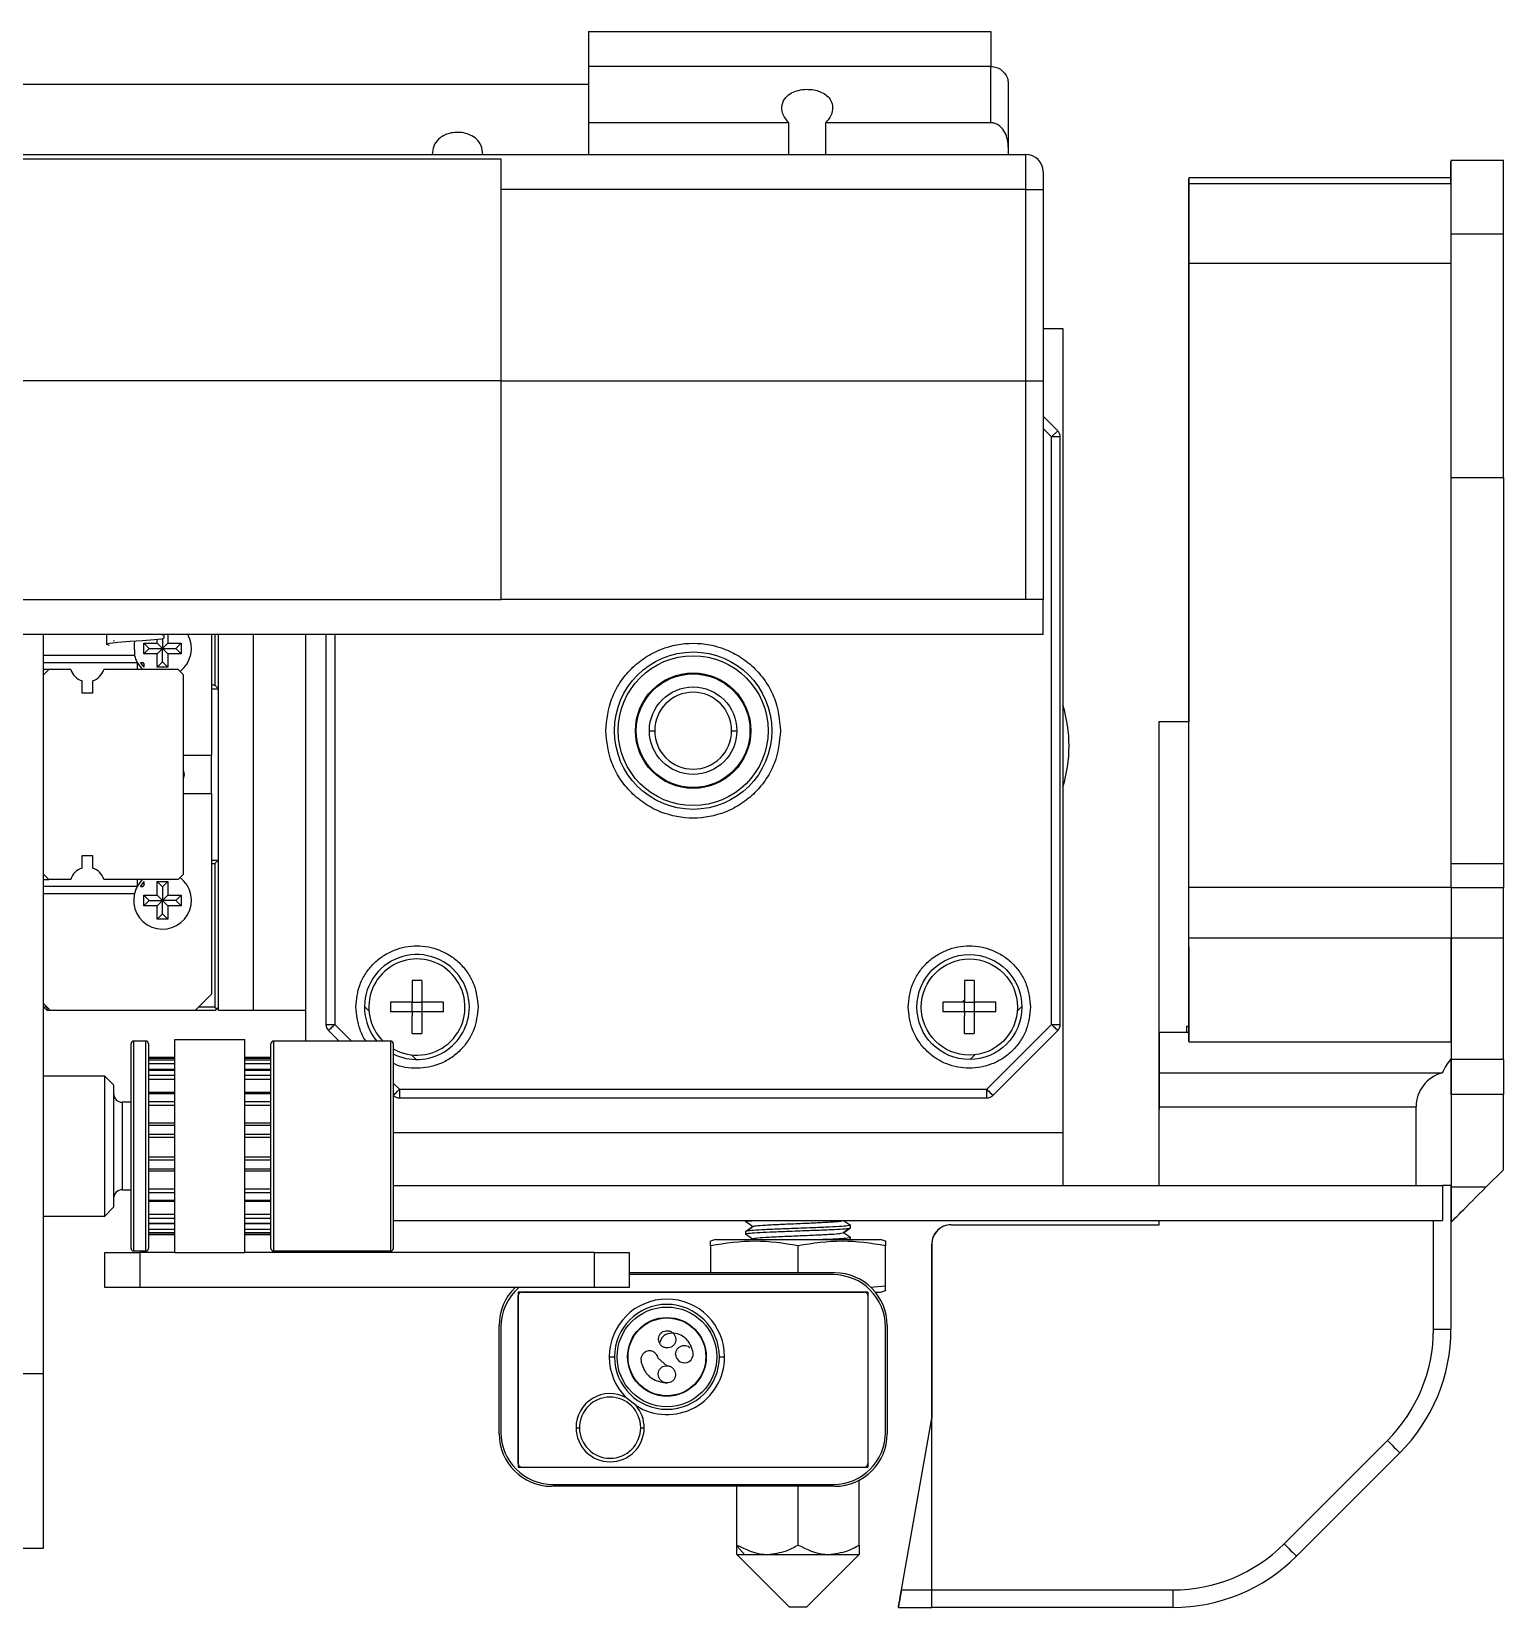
# Model space of a CAD drawing. Header units: millimetres. Extents: x -358 to 836, y 5 to 1249.
# Drawn here: x -187.4 to -103.2, y 410.9 to 501 of the extents above; entities that cross this region are included whole.
import ezdxf

# ---------------------------------------------------------------- set-up
doc = ezdxf.new("R2010")
doc.units = ezdxf.units.MM

msp = doc.modelspace()

# ---------------------------------------------------------------- linework, layer by layer
at = {"color": 7, "linetype": 'Continuous', "lineweight": 25}
for p, q in [((-155.507, 501.042), (-132.507, 501.042)), ((-155.507, 501.042), (-155.507, 499.042)), ((-132.507, 501.042), (-132.507, 499.042)), ((-155.507, 499.042), (-155.507, 495.824)), ((-132.507, 499.042), (-155.507, 499.042)), ((-132.507, 495.824), (-132.507, 499.042)), ((-204.507, 498.039), (-155.507, 498.039)), ((-131.507, 498.042), (-131.507, 494.437)), ((-144.057, 495.824), (-155.507, 495.824)), ((-155.507, 495.824), (-155.507, 494.019)), ((-144.057, 494.019), (-144.057, 495.824)), ((-141.957, 495.824), (-141.957, 494.019)), ((-132.507, 495.824), (-141.957, 495.824)), ((-229.507, 494.019), (-130.507, 494.019)), ((-131.507, 494.437), (-131.507, 494.019)), ((-130.507, 492.019), (-130.507, 494.019)), ((-160.507, 493.751), (-199.507, 493.751)), ((-160.507, 492.019), (-160.507, 493.751)), ((-129.507, 493.019), (-129.507, 492.019)), ((-103.186, 493.668), (-106.186, 493.668)), ((-130.507, 492.019), (-160.507, 492.019)), ((-160.507, 481.067), (-160.507, 492.019)), ((-130.507, 481.067), (-130.507, 492.019)), ((-130.507, 492.019), (-129.507, 492.019)), ((-129.507, 492.019), (-129.507, 481.067)), ((-106.186, 492.668), (-121.186, 492.668)), ((-106.185, 492.338), (-121.185, 492.338)), ((-103.186, 475.546), (-103.186, 489.468)), ((-106.184, 487.788), (-121.184, 487.788)), ((-129.507, 484.067), (-128.381, 484.067)), ((-128.381, 484.067), (-128.381, 438.067)), ((-160.507, 481.067), (-199.507, 481.067)), ((-160.507, 481.067), (-130.507, 481.067)), ((-160.507, 468.567), (-160.507, 481.067)), ((-130.507, 481.067), (-129.507, 481.067)), ((-130.507, 468.567), (-130.507, 481.067)), ((-129.507, 481.067), (-129.507, 468.567)), ((-128.677, 478.214), (-129.507, 479.043)), ((-129.031, 477.86), (-128.677, 478.214)), ((-128.531, 477.86), (-129.031, 477.86)), ((-129.031, 444.274), (-129.031, 477.86)), ((-128.531, 444.274), (-128.531, 477.86)), ((-106.183, 475.546), (-103.186, 475.546)), ((-199.507, 468.567), (-160.507, 468.567)), ((-130.507, 468.567), (-160.507, 468.567)), ((-129.507, 468.567), (-130.507, 468.567)), ((-129.507, 466.567), (-129.507, 468.567)), ((-121.186, 467.467), (-121.186, 462.467)), ((-129.507, 466.567), (-230.507, 466.567)), ((-186.681, 424.32), (-186.681, 466.567)), ((-183.086, 466.567), (-183.086, 466.006)), ((-183.086, 466.006), (-183.086, 466.003)), ((-182.679, 466.244), (-182.665, 466.194)), ((-180.956, 465.462), (-180.956, 466.072)), ((-180.956, 466.072), (-180.651, 465.767)), ((-180.186, 466.072), (-180.186, 466.29)), ((-180.186, 466.072), (-179.881, 465.767)), ((-179.91, 466.567), (-179.881, 466.538)), ((-179.851, 466.567), (-179.881, 466.538)), ((-179.881, 466.324), (-179.881, 465.767)), ((-179.576, 466.072), (-179.881, 465.767)), ((-179.786, 466.355), (-179.786, 466.567)), ((-179.576, 466.567), (-179.576, 466.072)), ((-178.805, 466.072), (-179.11, 465.767)), ((-178.805, 466.072), (-178.805, 465.462)), ((-177.081, 466.567), (-177.081, 459.661)), ((-176.881, 466.567), (-176.881, 463.667)), ((-176.681, 445.067), (-176.681, 466.567)), ((-174.681, 445.067), (-174.681, 466.567)), ((-170.531, 466.567), (-170.531, 444.274)), ((-181.481, 465.367), (-186.681, 465.367)), ((-186.681, 464.967), (-181.324, 464.967)), ((-181.324, 464.967), (-181.324, 464.567)), ((-181.143, 464.967), (-181.009, 464.967)), ((-180.924, 464.698), (-181.143, 464.967)), ((-181.009, 464.967), (-180.924, 464.859)), ((-180.956, 465.462), (-180.651, 465.767)), ((-180.651, 465.767), (-179.881, 465.767)), ((-180.186, 465.462), (-179.881, 465.767)), ((-180.186, 464.692), (-180.186, 465.462)), ((-180.186, 464.692), (-179.881, 464.997)), ((-179.576, 465.462), (-179.881, 465.767)), ((-179.881, 465.767), (-179.11, 465.767)), ((-179.881, 464.997), (-179.881, 465.767)), ((-179.576, 464.692), (-179.881, 464.997)), ((-179.576, 465.462), (-179.576, 464.692)), ((-179.11, 465.767), (-178.805, 465.462)), ((-186.381, 464.567), (-186.681, 464.567)), ((-186.381, 464.567), (-186.681, 464.267)), ((-185.132, 464.567), (-186.381, 464.567)), ((-178.981, 464.567), (-183.23, 464.567)), ((-180.924, 464.698), (-180.924, 464.859)), ((-178.681, 464.267), (-178.981, 464.567)), ((-178.681, 452.867), (-178.681, 464.267)), ((-184.479, 463.211), (-184.479, 463.922)), ((-183.883, 463.211), (-184.479, 463.211)), ((-183.883, 463.922), (-183.883, 463.211)), ((-176.881, 463.667), (-177.081, 463.667)), ((-177.081, 463.467), (-176.681, 463.467)), ((-176.681, 463.467), (-176.881, 463.667)), ((-121.187, 462.467), (-121.187, 461.567)), ((-121.186, 462.467), (-121.187, 462.467)), ((-122.886, 461.567), (-122.887, 461.567)), ((-122.886, 441.567), (-122.886, 461.567)), ((-121.187, 461.567), (-122.886, 461.567)), ((-152.031, 461.067), (-151.731, 461.067)), ((-147.331, 461.067), (-147.031, 461.067)), ((-178.681, 459.661), (-177.081, 459.661)), ((-177.081, 457.474), (-177.081, 459.661)), ((-178.681, 457.474), (-177.081, 457.474)), ((-177.081, 457.474), (-177.081, 445.998)), ((-184.479, 453.924), (-183.883, 453.924)), ((-184.479, 453.213), (-184.479, 453.924)), ((-183.883, 453.924), (-183.883, 453.213)), ((-177.081, 453.667), (-176.681, 453.667)), ((-177.081, 453.467), (-176.881, 453.467)), ((-176.681, 453.667), (-176.881, 453.467)), ((-176.881, 453.467), (-176.881, 445.267)), ((-106.184, 453.467), (-103.184, 453.467)), ((-186.681, 452.867), (-186.381, 452.567)), ((-186.681, 452.567), (-186.381, 452.567)), ((-185.132, 452.567), (-186.381, 452.567)), ((-178.981, 452.567), (-183.23, 452.567)), ((-181.324, 452.567), (-181.324, 452.167)), ((-181.143, 452.167), (-180.924, 452.437)), ((-180.924, 452.275), (-180.924, 452.437)), ((-180.186, 451.672), (-180.186, 452.442)), ((-180.186, 452.442), (-179.881, 452.138)), ((-179.576, 452.442), (-179.881, 452.138)), ((-179.576, 452.442), (-179.576, 451.672)), ((-178.981, 452.567), (-178.681, 452.867)), ((-181.324, 452.167), (-186.681, 452.167)), ((-186.681, 451.767), (-181.481, 451.767)), ((-181.143, 452.167), (-181.009, 452.167)), ((-180.924, 452.275), (-181.009, 452.167)), ((-180.956, 451.062), (-180.956, 451.672)), ((-180.956, 451.672), (-180.651, 451.367)), ((-179.881, 451.367), (-180.186, 451.672)), ((-179.881, 452.138), (-179.881, 451.367)), ((-179.576, 451.672), (-179.881, 451.367)), ((-178.805, 451.672), (-179.11, 451.367)), ((-178.805, 451.672), (-178.805, 451.062)), ((-122.888, 451.567), (-122.888, 435.067)), ((-121.184, 452.128), (-106.184, 452.128)), ((-106.184, 451.811), (-106.183, 449.213)), ((-103.183, 449.213), (-103.184, 452.079)), ((-180.956, 451.062), (-180.651, 451.367)), ((-180.651, 451.367), (-179.881, 451.367)), ((-180.186, 451.062), (-179.881, 451.367)), ((-180.186, 450.292), (-180.186, 451.062)), ((-180.186, 450.292), (-179.881, 450.597)), ((-179.11, 451.367), (-179.881, 451.367)), ((-179.881, 450.597), (-179.881, 451.367)), ((-179.576, 451.062), (-179.881, 451.367)), ((-179.576, 450.292), (-179.881, 450.597)), ((-179.576, 451.062), (-179.576, 450.292)), ((-178.805, 451.062), (-179.11, 451.367)), ((-106.184, 449.197), (-121.184, 449.197)), ((-103.183, 449.213), (-106.183, 449.213)), ((-165.606, 446.785), (-165.606, 445.542)), ((-165.056, 446.785), (-165.606, 446.785)), ((-165.056, 446.785), (-165.056, 445.771)), ((-134.006, 446.785), (-134.006, 445.542)), ((-133.456, 446.785), (-134.006, 446.785)), ((-133.456, 446.785), (-133.456, 445.771)), ((-186.681, 445.467), (-186.281, 445.067)), ((-186.481, 445.267), (-186.681, 445.267)), ((-186.681, 445.267), (-186.481, 445.067)), ((-186.481, 445.067), (-186.481, 445.267)), ((-177.081, 445.998), (-178.011, 445.067)), ((-176.881, 445.267), (-177.811, 445.267)), ((-176.881, 445.267), (-176.781, 445.167)), ((-176.881, 445.067), (-176.781, 445.167)), ((-176.781, 445.167), (-176.681, 445.267)), ((-168.331, 445.292), (-168.07, 445.025)), ((-165.606, 445.542), (-166.848, 445.542)), ((-166.848, 445.542), (-166.848, 444.992)), ((-165.606, 444.992), (-165.606, 445.542)), ((-165.606, 445.542), (-165.056, 445.542)), ((-165.056, 445.771), (-165.056, 445.542)), ((-163.813, 445.542), (-165.056, 445.542)), ((-165.056, 445.542), (-165.056, 444.992)), ((-163.813, 444.992), (-163.813, 445.542)), ((-134.006, 445.542), (-135.248, 445.542)), ((-135.248, 445.542), (-135.248, 444.992)), ((-134.141, 445.542), (-134.006, 445.678)), ((-134.006, 444.992), (-134.006, 445.542)), ((-134.006, 445.542), (-133.456, 445.542)), ((-133.456, 445.771), (-133.456, 445.542)), ((-132.213, 445.542), (-133.456, 445.542)), ((-133.456, 445.542), (-133.456, 444.992)), ((-132.213, 444.992), (-132.213, 445.542)), ((-130.991, 445.025), (-130.731, 445.292)), ((-186.281, 445.067), (-186.481, 445.067)), ((-178.011, 445.067), (-186.281, 445.067)), ((-176.881, 445.067), (-178.011, 445.067)), ((-174.681, 445.067), (-176.681, 445.067)), ((-171.681, 445.067), (-174.681, 445.067)), ((-171.681, 443.32), (-171.681, 445.067)), ((-170.531, 444.274), (-170.031, 444.274)), ((-165.606, 444.992), (-166.848, 444.992)), ((-165.606, 444.992), (-165.606, 444.764)), ((-165.056, 444.992), (-165.606, 444.992)), ((-165.606, 443.75), (-165.606, 444.764)), ((-165.056, 444.992), (-165.056, 443.75)), ((-163.813, 444.992), (-165.056, 444.992)), ((-134.006, 444.992), (-135.248, 444.992)), ((-134.006, 444.992), (-134.006, 444.764)), ((-133.456, 444.992), (-134.006, 444.992)), ((-134.006, 443.75), (-134.006, 444.764)), ((-133.456, 444.992), (-133.456, 443.75)), ((-132.213, 444.992), (-133.456, 444.992)), ((-132.738, 440.567), (-129.031, 444.274)), ((-129.031, 444.274), (-128.531, 444.274)), ((-180.831, 443.32), (-181.531, 443.32)), ((-179.181, 431.228), (-179.181, 443.412)), ((-179.181, 443.412), (-175.181, 443.412)), ((-175.181, 431.228), (-175.181, 443.412)), ((-166.831, 443.32), (-173.531, 443.32)), ((-170.384, 443.921), (-169.784, 443.32)), ((-165.606, 443.75), (-165.056, 443.75)), ((-134.006, 443.75), (-133.456, 443.75)), ((-132.384, 440.214), (-128.677, 443.921)), ((-121.184, 443.805), (-122.884, 443.805)), ((-121.286, 443.805), (-121.286, 444.167)), ((-121.286, 444.167), (-121.187, 444.167)), ((-121.187, 444.167), (-121.187, 443.805)), ((-181.681, 431.47), (-181.681, 443.17)), ((-180.681, 443.17), (-180.681, 431.47)), ((-173.681, 435.017), (-173.681, 443.17)), ((-166.681, 443.17), (-166.681, 435.017)), ((-165.641, 442.535), (-165.381, 442.268)), ((-133.68, 442.268), (-133.42, 442.535)), ((-121.184, 443.27), (-106.184, 443.27)), ((-179.181, 442.374), (-180.681, 442.374)), ((-179.181, 442.369), (-180.681, 442.369)), ((-179.181, 442.352), (-180.681, 442.352)), ((-179.181, 441.687), (-180.681, 441.687)), ((-173.681, 442.374), (-175.181, 442.374)), ((-173.681, 442.369), (-175.181, 442.369)), ((-173.681, 442.352), (-175.181, 442.352)), ((-173.681, 441.687), (-175.181, 441.687)), ((-122.884, 441.567), (-122.886, 441.567)), ((-106.184, 442.317), (-106.184, 435.067)), ((-106.184, 442.27), (-106.184, 442.27)), ((-103.184, 442.27), (-106.184, 442.27)), ((-183.181, 441.32), (-186.681, 441.32)), ((-182.681, 440.82), (-183.181, 441.32)), ((-183.181, 437.32), (-183.181, 441.32)), ((-182.681, 440.82), (-182.681, 437.32)), ((-122.884, 441.501), (-106.693, 441.501)), ((-181.681, 439.82), (-182.181, 439.82)), ((-179.181, 440.379), (-180.681, 440.379)), ((-173.681, 440.379), (-175.181, 440.379)), ((-166.681, 440.217), (-166.677, 440.214)), ((-166.324, 440.567), (-166.324, 440.067)), ((-166.324, 440.567), (-132.738, 440.567)), ((-166.324, 440.067), (-132.738, 440.067)), ((-132.738, 440.067), (-132.738, 440.567)), ((-106.184, 440.27), (-106.184, 434.967)), ((-103.184, 440.27), (-106.184, 440.27)), ((-103.184, 435.967), (-103.184, 440.27)), ((-122.884, 439.567), (-108.184, 439.567)), ((-122.884, 435.067), (-122.884, 439.567)), ((-108.184, 435.067), (-108.184, 439.567)), ((-179.181, 438.629), (-180.681, 438.629)), ((-173.681, 438.629), (-175.181, 438.629)), ((-128.381, 438.067), (-128.381, 435.067)), ((-183.181, 433.32), (-183.181, 437.32)), ((-182.681, 437.32), (-182.681, 433.82)), ((-180.681, 435.898), (-179.181, 435.898)), ((-175.181, 435.898), (-173.681, 435.898)), ((-103.184, 435.967), (-104.184, 434.967)), ((-182.181, 434.82), (-181.681, 434.82)), ((-173.681, 431.47), (-173.681, 435.017)), ((-166.681, 435.067), (-106.681, 435.067)), ((-166.681, 435.017), (-166.681, 431.47)), ((-106.681, 435.067), (-106.681, 433.067)), ((-106.184, 435.067), (-106.681, 435.067)), ((-106.186, 435.067), (-106.186, 426.849)), ((-104.184, 434.967), (-106.184, 434.967)), ((-183.181, 433.32), (-182.681, 433.82)), ((-180.681, 434.167), (-179.181, 434.167)), ((-175.181, 434.167), (-173.681, 434.167)), ((-186.681, 433.32), (-183.181, 433.32)), ((-180.681, 432.894), (-179.181, 432.894)), ((-175.181, 432.894), (-173.681, 432.894)), ((-166.681, 433.067), (-106.681, 433.067)), ((-146.531, 433.067), (-146.531, 432.997)), ((-146.459, 432.973), (-146.531, 432.997)), ((-146.131, 432.717), (-146.531, 432.997)), ((-146.531, 432.437), (-146.131, 432.717)), ((-146.067, 432.742), (-146.462, 432.46)), ((-140.994, 433.043), (-140.96, 433.067)), ((-140.994, 432.343), (-140.599, 432.625)), ((-140.931, 433.067), (-140.531, 432.787)), ((-140.931, 432.367), (-140.531, 432.647)), ((-140.531, 432.647), (-140.531, 432.787)), ((-134.778, 432.818), (-134.776, 432.818)), ((-134.776, 432.818), (-122.886, 432.818)), ((-122.888, 433.067), (-122.888, 432.818)), ((-122.886, 432.818), (-122.886, 433.067)), ((-106.184, 432.967), (-106.186, 432.967)), ((-180.681, 432.272), (-179.181, 432.272)), ((-180.681, 432.267), (-179.181, 432.267)), ((-175.181, 432.272), (-173.681, 432.272)), ((-175.181, 432.267), (-173.681, 432.267)), ((-148.253, 431.967), (-148.531, 431.876)), ((-148.531, 431.623), (-148.531, 430.067)), ((-148.253, 431.967), (-143.531, 431.967)), ((-146.531, 432.437), (-146.531, 432.297)), ((-146.459, 432.273), (-146.531, 432.297)), ((-146.531, 432.297), (-146.131, 432.017)), ((-146.131, 432.017), (-146.202, 431.967)), ((-146.067, 432.042), (-146.172, 431.967)), ((-143.531, 431.967), (-138.809, 431.967)), ((-143.531, 430.067), (-143.531, 431.623)), ((-140.531, 432.087), (-140.931, 432.367)), ((-140.531, 431.967), (-140.531, 432.087)), ((-138.531, 431.876), (-138.809, 431.967)), ((-138.531, 429.311), (-138.531, 431.623)), ((-135.886, 431.708), (-135.888, 431.708)), ((-135.888, 431.708), (-135.888, 421.76)), ((-135.886, 421.76), (-135.886, 431.708)), ((-183.181, 429.228), (-183.181, 431.228)), ((-183.181, 431.228), (-181.181, 431.228)), ((-181.531, 431.32), (-180.831, 431.32)), ((-181.181, 431.228), (-181.181, 429.228)), ((-179.181, 431.228), (-181.181, 431.228)), ((-179.181, 431.228), (-175.181, 431.228)), ((-155.181, 431.228), (-175.181, 431.228)), ((-173.531, 431.32), (-166.831, 431.32)), ((-155.181, 429.228), (-155.181, 431.228)), ((-155.181, 431.228), (-153.181, 431.228)), ((-153.181, 431.228), (-153.181, 429.228)), ((-141.431, 430.067), (-153.181, 430.067)), ((-141.531, 429.967), (-153.181, 429.967)), ((-181.181, 429.228), (-183.181, 429.228)), ((-155.181, 429.228), (-181.181, 429.228)), ((-159.531, 428.967), (-159.531, 418.967)), ((-139.531, 428.967), (-159.531, 428.967)), ((-159.331, 428.967), (-139.731, 428.967)), ((-153.181, 429.228), (-155.181, 429.228)), ((-139.531, 428.967), (-139.531, 418.967)), ((-138.531, 429.311), (-139.378, 429.224)), ((-139.109, 428.967), (-138.809, 428.967)), ((-138.809, 428.967), (-138.531, 429.058)), ((-159.531, 419.167), (-159.531, 428.767)), ((-139.531, 428.767), (-139.531, 419.167)), ((-160.631, 420.867), (-160.631, 427.067)), ((-160.531, 426.967), (-160.531, 420.967)), ((-138.531, 420.967), (-138.531, 426.967)), ((-138.431, 427.067), (-138.431, 420.867)), ((-107.186, 426.849), (-106.186, 426.849)), ((-154.331, 425.267), (-154.031, 425.267)), ((-151.04, 424.761), (-151.529, 425.188)), ((-148.031, 425.267), (-147.731, 425.267)), ((-188.681, 424.32), (-186.681, 424.32)), ((-186.681, 414.32), (-186.681, 424.32)), ((-152.792, 422.476), (-153.374, 422.944)), ((-137.62, 411.937), (-135.888, 421.76)), ((-137.618, 411.937), (-135.886, 421.76)), ((-135.886, 421.76), (-135.888, 421.76)), ((-135.886, 411.937), (-135.886, 421.76)), ((-156.231, 421.217), (-156.031, 421.217)), ((-152.531, 421.217), (-152.331, 421.217)), ((-115.734, 414.573), (-109.822, 420.485)), ((-109.115, 419.778), (-115.027, 413.866)), ((-159.531, 418.967), (-139.531, 418.967)), ((-159.331, 418.967), (-139.731, 418.967)), ((-140.031, 414.509), (-140.031, 418.214)), ((-141.431, 417.867), (-157.631, 417.867)), ((-157.531, 417.967), (-141.531, 417.967)), ((-147.031, 414.509), (-147.031, 417.867)), ((-143.531, 414.509), (-143.531, 417.867)), ((-147.031, 414.509), (-147.031, 414.456)), ((-188.681, 414.32), (-186.681, 414.32)), ((-146.602, 413.967), (-147.031, 414.456)), ((-147.031, 413.967), (-144.031, 410.967)), ((-147.031, 413.967), (-146.602, 413.967)), ((-146.602, 413.967), (-145.281, 413.967)), ((-145.281, 413.967), (-141.781, 413.967)), ((-143.031, 410.967), (-140.031, 413.967)), ((-141.781, 413.967), (-140.031, 413.967)), ((-137.618, 411.937), (-135.886, 411.937)), ((-135.886, 411.937), (-122.098, 411.937)), ((-122.098, 411.937), (-122.098, 410.937)), ((-144.031, 410.967), (-143.531, 410.967)), ((-143.531, 410.967), (-143.031, 410.967)), ((-137.795, 410.937), (-137.796, 410.937)), ((-137.795, 410.937), (-135.886, 410.937)), ((-122.098, 410.937), (-135.886, 410.937))]:
    msp.add_line(p, q, dxfattribs=at)
at = {"color": 8, "linetype": 'Continuous', "lineweight": 25}
for p, q in [((-121.186, 489.721), (-121.186, 489.721)), ((-106.184, 489.468), (-103.186, 489.468)), ((-129.031, 477.86), (-129.507, 478.336)), ((-171.681, 445.067), (-171.681, 466.567)), ((-170.031, 466.567), (-170.031, 444.274)), ((-103.184, 452.079), (-106.184, 452.079)), ((-121.184, 446.015), (-121.184, 446.015)), ((-170.031, 444.274), (-169.077, 443.32)), ((-181.531, 443.32), (-181.531, 431.32)), ((-180.831, 431.32), (-180.831, 443.32)), ((-173.531, 443.32), (-173.531, 434.958)), ((-166.831, 434.958), (-166.831, 443.32)), ((-180.681, 442.35), (-179.181, 442.35)), ((-180.681, 442.241), (-179.181, 442.241)), ((-180.681, 442.039), (-179.181, 442.039)), ((-180.681, 441.665), (-179.181, 441.665)), ((-175.181, 442.35), (-173.681, 442.35)), ((-175.181, 442.241), (-173.681, 442.241)), ((-175.181, 442.039), (-173.681, 442.039)), ((-175.181, 441.665), (-173.681, 441.665)), ((-180.681, 441.364), (-179.181, 441.364)), ((-180.681, 441.139), (-179.181, 441.139)), ((-175.181, 441.364), (-173.681, 441.364)), ((-175.181, 441.139), (-173.681, 441.139)), ((-166.681, 440.924), (-166.324, 440.567)), ((-182.181, 439.82), (-182.181, 437.32)), ((-180.681, 440.317), (-179.181, 440.317)), ((-180.681, 439.872), (-179.181, 439.872)), ((-175.181, 440.317), (-173.681, 440.317)), ((-175.181, 439.872), (-173.681, 439.872)), ((-180.681, 439.659), (-179.181, 439.659)), ((-175.181, 439.659), (-173.681, 439.659)), ((-180.681, 438.514), (-179.181, 438.514)), ((-180.681, 437.992), (-179.181, 437.992)), ((-175.181, 438.514), (-173.681, 438.514)), ((-175.181, 437.992), (-173.681, 437.992)), ((-128.381, 438.067), (-166.681, 438.067)), ((-182.181, 437.32), (-182.181, 434.82)), ((-180.681, 437.822), (-179.181, 437.822)), ((-175.181, 437.822), (-173.681, 437.822)), ((-180.681, 436.702), (-179.181, 436.702)), ((-180.681, 436.529), (-179.181, 436.529)), ((-175.181, 436.702), (-173.681, 436.702)), ((-175.181, 436.529), (-173.681, 436.529)), ((-180.681, 436.009), (-179.181, 436.009)), ((-175.181, 436.009), (-173.681, 436.009)), ((-180.681, 434.879), (-179.181, 434.879)), ((-180.681, 434.664), (-179.181, 434.664)), ((-175.181, 434.879), (-173.681, 434.879)), ((-175.181, 434.664), (-173.681, 434.664)), ((-173.531, 434.958), (-173.531, 431.32)), ((-166.831, 431.32), (-166.831, 434.958)), ((-180.681, 434.226), (-179.181, 434.226)), ((-180.681, 433.428), (-179.181, 433.428)), ((-175.181, 434.226), (-173.681, 434.226)), ((-175.181, 433.428), (-173.681, 433.428)), ((-180.681, 433.204), (-179.181, 433.204)), ((-180.681, 432.914), (-179.181, 432.914)), ((-180.681, 432.57), (-179.181, 432.57)), ((-175.181, 433.204), (-173.681, 433.204)), ((-175.181, 432.914), (-173.681, 432.914)), ((-175.181, 432.57), (-173.681, 432.57)), ((-107.186, 426.849), (-107.186, 433.067)), ((-180.681, 432.37), (-179.181, 432.37)), ((-180.681, 432.273), (-179.181, 432.273)), ((-180.681, 432.268), (-179.181, 432.268)), ((-175.181, 432.37), (-173.681, 432.37)), ((-175.181, 432.273), (-173.681, 432.273)), ((-175.181, 432.268), (-173.681, 432.268))]:
    msp.add_line(p, q, dxfattribs=at)
at = {"color": 7, "linetype": 'Continuous', "lineweight": 25, "flags": 128}
for points in [[(-106.186, 492.668), (-106.186, 493.288), (-106.186, 493.625), (-106.186, 493.625), (-106.186, 493.288), (-106.186, 492.642), (-106.186, 492.338)], [(-103.186, 489.468), (-103.186, 490.651), (-103.186, 491.739), (-103.186, 492.642), (-103.186, 493.288), (-103.186, 493.625), (-103.186, 493.668)], [(-121.186, 489.721), (-121.186, 490.791), (-121.186, 491.703), (-121.186, 492.348), (-121.186, 492.651), (-121.186, 492.573), (-121.186, 492.126), (-121.186, 491.362), (-121.186, 490.372), (-121.186, 489.275), (-121.186, 488.2), (-121.186, 487.276), (-121.186, 486.614), (-121.186, 486.292)], [(-121.184, 487.788), (-121.184, 489.356), (-121.184, 490.61), (-121.184, 491.533), (-121.185, 492.111), (-121.185, 492.335), (-121.185, 492.202), (-121.185, 491.714), (-121.185, 490.879), (-121.186, 489.708), (-121.186, 488.219)], [(-106.186, 492.338), (-106.186, 492.348), (-106.186, 492.651), (-106.186, 492.668)], [(-106.184, 487.788), (-106.184, 489.356), (-106.184, 490.61), (-106.184, 491.533), (-106.185, 492.111), (-106.185, 492.335), (-106.185, 492.338)], [(-121.186, 491.718), (-121.186, 491.546), (-121.186, 491.059), (-121.186, 490.329), (-121.186, 489.468), (-121.186, 488.607), (-121.186, 487.877), (-121.186, 487.389), (-121.186, 487.218), (-121.186, 487.389), (-121.186, 487.877), (-121.186, 488.607), (-121.186, 489.468), (-121.186, 490.329), (-121.186, 491.059), (-121.186, 491.546), (-121.186, 491.718)], [(-121.186, 488.219), (-121.186, 487.988), (-121.186, 487.884), (-121.186, 487.915), (-121.186, 488.078), (-121.186, 488.363), (-121.186, 488.75), (-121.186, 489.213), (-121.186, 489.721)], [(-121.184, 452.128), (-121.184, 454.683), (-121.183, 457.434), (-121.183, 460.339), (-121.183, 463.352), (-121.183, 466.429), (-121.183, 469.521), (-121.183, 472.582), (-121.183, 475.565), (-121.183, 478.424), (-121.184, 481.115), (-121.184, 483.597), (-121.184, 485.833), (-121.184, 487.788)], [(-106.184, 452.128), (-106.183, 454.683), (-106.183, 457.434), (-106.183, 460.339), (-106.183, 463.352), (-106.183, 466.429), (-106.183, 469.521), (-106.183, 472.582), (-106.183, 475.565), (-106.183, 478.424), (-106.184, 481.115), (-106.184, 483.597), (-106.184, 485.833), (-106.184, 487.788)], [(-121.186, 486.292), (-121.186, 486.16), (-121.186, 485.9), (-121.186, 485.531), (-121.186, 485.077), (-121.186, 484.57), (-121.186, 484.045), (-121.186, 483.538), (-121.186, 483.084)], [(-121.186, 483.084), (-121.186, 481.375), (-121.186, 479.568), (-121.186, 477.677), (-121.186, 475.716), (-121.186, 473.699), (-121.186, 471.642), (-121.186, 469.559), (-121.186, 467.467)], [(-103.186, 475.546), (-103.186, 473.254), (-103.186, 470.875), (-103.186, 468.465), (-103.186, 466.077), (-103.186, 463.766), (-103.186, 461.585), (-103.186, 459.582), (-103.186, 457.804), (-103.185, 456.291), (-103.185, 455.077), (-103.185, 454.19), (-103.185, 453.649), (-103.185, 453.467)], [(-179.805, 466.355), (-179.917, 466.309), (-180.346, 466.261), (-181.016, 466.207), (-181.746, 466.16), (-182.438, 466.106), (-182.909, 466.057), (-183.086, 466.006), (-182.923, 465.954), (-182.923, 465.954)], [(-181.477, 466.185), (-181.51, 466.027), (-181.481, 465.367)], [(-122.887, 461.567), (-122.887, 461.375), (-122.887, 460.806), (-122.887, 459.882), (-122.887, 458.638), (-122.888, 457.123), (-122.888, 455.394), (-122.888, 453.518), (-122.888, 451.567)], [(-178.681, 458.298), (-178.631, 458.567), (-178.681, 458.837)], [(-103.184, 453.467), (-103.184, 453.444), (-103.184, 453.375), (-103.184, 453.261), (-103.184, 453.104), (-103.184, 452.904), (-103.184, 452.665), (-103.184, 452.389), (-103.184, 452.079)], [(-121.184, 449.197), (-121.184, 449.453), (-121.184, 449.772), (-121.184, 450.141), (-121.184, 450.543), (-121.184, 450.962), (-121.184, 451.377), (-121.184, 451.772), (-121.184, 452.128)], [(-106.184, 452.128), (-106.184, 451.772), (-106.184, 451.377), (-106.184, 450.962), (-106.184, 450.543), (-106.184, 450.141), (-106.184, 449.772), (-106.184, 449.453), (-106.184, 449.197)], [(-121.184, 445.135), (-121.184, 444.243), (-121.184, 443.606), (-121.184, 443.294), (-121.184, 443.345), (-121.184, 443.752), (-121.184, 444.468), (-121.184, 445.413), (-121.184, 446.478), (-121.184, 447.542), (-121.184, 448.484), (-121.184, 449.197)], [(-106.183, 449.213), (-106.183, 448.207), (-106.183, 447.06), (-106.183, 445.866), (-106.183, 444.721), (-106.183, 443.717), (-106.184, 442.936), (-106.184, 442.44), (-106.184, 442.27)], [(-106.184, 443.27), (-106.184, 443.345), (-106.184, 443.752), (-106.184, 444.468), (-106.183, 445.413), (-106.183, 446.478), (-106.183, 447.542), (-106.184, 448.484), (-106.184, 449.197)], [(-103.184, 442.27), (-103.184, 442.44), (-103.184, 442.936), (-103.183, 443.717), (-103.183, 444.721), (-103.183, 445.866), (-103.183, 447.06), (-103.183, 448.207), (-103.183, 449.213)], [(-121.184, 448.72), (-121.184, 448.549), (-121.184, 448.061), (-121.184, 447.331), (-121.184, 446.47), (-121.184, 445.609), (-121.184, 444.879), (-121.184, 444.392), (-121.184, 444.22), (-121.184, 444.392), (-121.184, 444.879), (-121.184, 445.609), (-121.184, 446.47), (-121.184, 447.331), (-121.184, 448.061), (-121.184, 448.549), (-121.184, 448.72)], [(-121.184, 446.015), (-121.184, 446.192), (-121.184, 446.286), (-121.184, 446.292), (-121.184, 446.211), (-121.184, 446.045), (-121.184, 445.803), (-121.184, 445.495), (-121.184, 445.135)], [(-121.184, 443.805), (-121.184, 443.961), (-121.184, 444.553), (-121.184, 445.239), (-121.184, 446.015)], [(-170.031, 444.274), (-170.1, 444.205), (-170.166, 444.139), (-170.227, 444.078), (-170.281, 444.024), (-170.325, 443.98), (-170.357, 443.948), (-170.377, 443.928), (-170.384, 443.921)], [(-128.677, 443.921), (-128.684, 443.928), (-128.704, 443.948), (-128.737, 443.98), (-128.781, 444.024), (-128.834, 444.078), (-128.895, 444.139), (-128.962, 444.205), (-129.031, 444.274)], [(-122.884, 441.567), (-122.884, 442.494), (-122.884, 443.209), (-122.884, 443.658), (-122.884, 443.805), (-122.884, 443.638), (-122.884, 443.17), (-122.884, 442.439), (-122.884, 441.501)], [(-106.184, 443.27), (-106.184, 443.051), (-106.184, 442.317)], [(-122.884, 442.217), (-122.884, 442.111), (-122.884, 441.807), (-122.884, 441.353), (-122.884, 440.817), (-122.884, 440.282), (-122.884, 439.827), (-122.884, 439.524), (-122.884, 439.417), (-122.884, 439.524), (-122.884, 439.827), (-122.884, 440.282), (-122.884, 440.817), (-122.884, 441.353), (-122.884, 441.807), (-122.884, 442.111), (-122.884, 442.217)], [(-106.184, 440.27), (-106.184, 440.66), (-106.184, 441.036), (-106.184, 441.381), (-106.184, 441.685), (-106.184, 441.933), (-106.184, 442.118), (-106.184, 442.232), (-106.184, 442.27)], [(-103.184, 442.27), (-103.184, 442.232), (-103.184, 442.118), (-103.184, 441.933), (-103.184, 441.685), (-103.184, 441.381), (-103.184, 441.036), (-103.184, 440.66), (-103.184, 440.27)], [(-122.884, 439.567), (-122.884, 439.894), (-122.884, 440.212), (-122.884, 440.513), (-122.884, 440.788), (-122.884, 441.031), (-122.884, 441.234), (-122.884, 441.392), (-122.884, 441.501)], [(-166.677, 440.214), (-166.67, 440.221), (-166.65, 440.241), (-166.617, 440.273), (-166.574, 440.317), (-166.52, 440.371), (-166.459, 440.432), (-166.393, 440.498), (-166.324, 440.567)], [(-132.738, 440.567), (-132.669, 440.498), (-132.602, 440.432), (-132.541, 440.371), (-132.488, 440.317), (-132.444, 440.273), (-132.411, 440.241), (-132.391, 440.221), (-132.384, 440.214)], [(-106.184, 434.967), (-106.184, 434.577), (-106.184, 434.202), (-106.184, 433.856), (-106.184, 433.553), (-106.184, 433.304), (-106.184, 433.12), (-106.184, 433.006), (-106.184, 432.967)], [(-109.822, 420.485), (-109.684, 420.347), (-109.552, 420.215), (-109.43, 420.092), (-109.322, 419.985), (-109.234, 419.897), (-109.169, 419.832), (-109.129, 419.792), (-109.115, 419.778)], [(-115.734, 414.573), (-115.596, 414.435), (-115.464, 414.303), (-115.341, 414.18), (-115.234, 414.073), (-115.146, 413.985), (-115.081, 413.92), (-115.041, 413.88), (-115.027, 413.866)]]:
    msp.add_lwpolyline(points, dxfattribs=at)
at = {"color": 7, "linetype": 'Continuous', "lineweight": 25}
for centre, radius in [((-149.531, 461.067), 4.5), ((-149.531, 461.067), 4.286), ((-149.531, 461.067), 3.3), ((-149.531, 461.067), 3.25), ((-149.531, 461.067), 2.5), ((-133.731, 445.267), 3), ((-133.731, 445.267), 2.75), ((-151.031, 425.267), 2.85), ((-151.031, 425.267), 2.25), ((-151.031, 425.267), 2.225)]:
    msp.add_circle(centre, radius, dxfattribs=at)
for centre, radius, start, end in [((-130.507, 493.019), 1, 0, 90), ((-129.031, 477.86), 0.5, 22.5, 45), ((-129.031, 477.86), 0.5, 0, 22.5), ((-179.881, 465.767), 1.65, 307.61333, 29.00255), ((-179.881, 465.767), 1.65, 194.02967, 209.00255), ((-179.881, 465.767), 1.65, 209.00255, 226.65824), ((-184.181, 464.876), 1, 198.00797, 252.65947), ((-184.181, 464.876), 1, 287.34053, 341.99203), ((-149.531, 461.067), 2.2, 0, 180), ((-136.031, 460.189), 8, 342.98927, 17.01073), ((-149.531, 461.067), 2.2, 180, 0), ((-184.181, 452.258), 1, 107.34053, 161.99203), ((-184.181, 452.258), 1, 18.00797, 72.65947), ((-179.881, 451.367), 1.65, 165.97033, 52.38667), ((-179.881, 451.367), 1.65, 133.34176, 150.99745), ((-179.881, 451.367), 1.65, 150.99745, 165.97033), ((-165.331, 445.267), 3, 0, 220.46373), ((-165.331, 445.267), 2.75, 90, 225.06946), ((-165.331, 445.267), 2.75, 240.59965, 90), ((-165.331, 445.267), 3, 243.25632, 0), ((-170.031, 444.274), 0.5, 180, 225), ((-129.031, 444.274), 0.5, 315, 0), ((-181.531, 443.17), 0.15, 90, 180), ((-180.831, 443.17), 0.15, 0, 90), ((-173.531, 443.17), 0.15, 90, 180), ((-166.831, 443.17), 0.15, 0, 90), ((-182.181, 440.32), 0.5, 180, 270), ((-166.324, 440.567), 0.5, 225, 247.5), ((-166.324, 440.567), 0.5, 247.5, 270), ((-132.738, 440.567), 0.5, 270, 292.5), ((-132.738, 440.567), 0.5, 292.5, 315), ((-182.181, 434.32), 0.5, 90, 180), ((-134.778, 431.708), 1.11, 90, 180.00361), ((-134.776, 431.708), 1.11, 90, 180), ((-181.531, 431.47), 0.15, 180, 270), ((-180.831, 431.47), 0.15, 270, 0), ((-173.531, 431.47), 0.15, 180, 270), ((-166.831, 431.47), 0.15, 270, 0), ((-141.531, 426.967), 3, 0, 90), ((-141.431, 427.067), 3, 0, 90), ((-157.631, 427.067), 3, 133.91522, 180), ((-157.531, 426.967), 3, 131.08808, 180), ((-159.331, 428.767), 0.2, 90, 180), ((-139.731, 428.767), 0.2, 0, 90), ((-151.031, 425.267), 3.3, 360, 180), ((-151.031, 425.267), 3, 360, 180), ((-116.186, 426.849), 9, 315, 0), ((-116.186, 426.849), 10, 315, 0.00036), ((-152.022, 425.112), 0.498, 5.97029, 189.43084), ((-150.031, 425.424), 0.5, 180.0233, 6.10165), ((-151.031, 425.267), 3.3, 180, 224.76049), ((-151.031, 425.267), 3, 180, 360), ((-151.031, 425.267), 3.3, 237.74758, 360), ((-154.281, 421.217), 1.95, 62.28767, 180), ((-154.281, 421.217), 1.75, 0, 180), ((-154.281, 421.217), 1.95, 0, 40.2204), ((-157.631, 420.867), 3, 180, 270), ((-157.531, 420.967), 3, 180, 270), ((-154.281, 421.217), 1.95, 180, 0), ((-154.281, 421.217), 1.75, 180, 0), ((-141.531, 420.967), 3, 270, 0), ((-141.431, 420.867), 3, 270, 0), ((-159.331, 419.167), 0.2, 180, 270), ((-139.731, 419.167), 0.2, 270, 0), ((-122.098, 420.937), 9, 270, 315), ((-122.098, 420.937), 10, 270, 315)]:
    msp.add_arc(centre, radius, start, end, dxfattribs=at)
for centre, major_axis, ratio, start_param, end_param in [((-103.071, 439.805), (0, 4), 0.999937, 0.891957, 1.132836), ((-106.184, 439.567), (0, 2), 0.999937, 0.257468, 1.570796), ((-104.184, 434.967), (2, 2), 0.000031, 3.141624, 4.71242), ((-137.62, 411.937), (0.176, 1), 0.000061, 1.570807, 3.141603), ((-137.618, 411.937), (0.176, 1), 0.000061, 3.141603, 4.7124), ((-135.886, 411.937), (0, 1), 0.000063, 3.141593, 4.712389)]:
    msp.add_ellipse(centre, major_axis=major_axis, ratio=ratio, start_param=start_param, end_param=end_param, dxfattribs=at)
for points, knots in [([(-132.507, 499.042), (-132.396, 499.032), (-132.176, 499.01), (-131.882, 498.845), (-131.654, 498.6), (-131.532, 498.32), (-131.507, 498.127), (-131.507, 498.045), (-131.507, 498.042)], [0, 0, 0, 0, 0.207725, 0.415367, 0.625323, 0.840416, 0.99405, 1, 1, 1, 1]), ([(-144.057, 495.824), (-144.176, 495.969), (-144.413, 496.257), (-144.493, 496.746), (-144.356, 497.17), (-144.026, 497.479), (-143.627, 497.663), (-143.18, 497.747), (-142.734, 497.734), (-142.338, 497.643), (-141.997, 497.479), (-141.723, 497.235), (-141.552, 496.897), (-141.545, 496.468), (-141.709, 496.088), (-141.903, 495.881), (-141.957, 495.824)], [0, 0, 0, 0, 0.093414, 0.18532, 0.287482, 0.359286, 0.419779, 0.480553, 0.534459, 0.586127, 0.640713, 0.702454, 0.775249, 0.862008, 0.96145, 1, 1, 1, 1]), ([(-131.507, 494.437), (-131.526, 494.651), (-131.557, 495.013), (-131.785, 495.439), (-132.038, 495.686), (-132.286, 495.806), (-132.442, 495.819), (-132.507, 495.824)], [0, 0, 0, 0, 0.339623, 0.572496, 0.751546, 0.897523, 1, 1, 1, 1]), ([(-161.557, 494.019), (-161.575, 494.187), (-161.609, 494.502), (-161.88, 494.879), (-162.241, 495.125), (-162.648, 495.258), (-163.069, 495.291), (-163.468, 495.232), (-163.821, 495.096), (-164.155, 494.855), (-164.408, 494.49), (-164.44, 494.179), (-164.457, 494.019)], [0, 0, 0, 0, 0.137754, 0.25814, 0.353312, 0.433228, 0.51344, 0.586697, 0.661024, 0.744413, 0.869198, 1, 1, 1, 1]), ([(-180.956, 466.072), (-180.808, 466.072), (-180.573, 466.072), (-180.29, 466.072), (-180.186, 466.072)], [0, 0, 0, 0, 0.6290258, 1, 1, 1, 1]), ([(-179.576, 466.072), (-179.399, 466.072), (-179.117, 466.072), (-178.89, 466.072), (-178.805, 466.072)], [0, 0, 0, 0, 0.6290253, 1, 1, 1, 1]), ([(-154.531, 461.067), (-154.464, 461.696), (-154.361, 462.664), (-153.738, 463.828), (-153.092, 464.628), (-152.291, 465.278), (-151.127, 465.882), (-149.531, 466.188), (-147.934, 465.882), (-146.77, 465.278), (-145.969, 464.628), (-145.324, 463.828), (-144.7, 462.664), (-144.597, 461.696), (-144.531, 461.067)], [0, 0, 0, 0, 0.119728, 0.18418, 0.25, 0.31582, 0.380272, 0.5, 0.619728, 0.68418, 0.75, 0.81582, 0.880272, 1, 1, 1, 1]), ([(-180.186, 465.462), (-180.363, 465.462), (-180.644, 465.462), (-180.872, 465.462), (-180.956, 465.462)], [0, 0, 0, 0, 0.6290253, 1, 1, 1, 1]), ([(-178.805, 465.462), (-178.953, 465.462), (-179.188, 465.462), (-179.471, 465.462), (-179.576, 465.462)], [0, 0, 0, 0, 0.6290258, 1, 1, 1, 1]), ([(-179.576, 464.692), (-179.716, 464.692), (-179.921, 464.692), (-180.122, 464.692), (-180.186, 464.692)], [0, 0, 0, 0, 0.68462, 1, 1, 1, 1]), ([(-144.531, 461.067), (-144.597, 460.438), (-144.7, 459.471), (-145.324, 458.306), (-145.969, 457.507), (-146.77, 456.857), (-147.934, 456.253), (-149.531, 455.947), (-151.127, 456.253), (-152.291, 456.857), (-153.092, 457.507), (-153.738, 458.306), (-154.361, 459.471), (-154.464, 460.438), (-154.531, 461.067)], [0, 0, 0, 0, 0.119728, 0.18418, 0.25, 0.31582, 0.380272, 0.5, 0.619728, 0.68418, 0.75, 0.81582, 0.880272, 1, 1, 1, 1]), ([(-180.186, 452.442), (-180.045, 452.442), (-179.841, 452.442), (-179.639, 452.442), (-179.576, 452.442)], [0, 0, 0, 0, 0.68462, 1, 1, 1, 1]), ([(-180.956, 451.672), (-180.808, 451.672), (-180.573, 451.672), (-180.29, 451.672), (-180.186, 451.672)], [0, 0, 0, 0, 0.6290258, 1, 1, 1, 1]), ([(-179.576, 451.672), (-179.399, 451.672), (-179.117, 451.672), (-178.89, 451.672), (-178.805, 451.672)], [0, 0, 0, 0, 0.6290253, 1, 1, 1, 1]), ([(-180.186, 451.062), (-180.363, 451.062), (-180.644, 451.062), (-180.872, 451.062), (-180.956, 451.062)], [0, 0, 0, 0, 0.6290253, 1, 1, 1, 1]), ([(-178.805, 451.062), (-178.953, 451.062), (-179.188, 451.062), (-179.471, 451.062), (-179.576, 451.062)], [0, 0, 0, 0, 0.6290258, 1, 1, 1, 1]), ([(-179.576, 450.292), (-179.716, 450.292), (-179.921, 450.292), (-180.122, 450.292), (-180.186, 450.292)], [0, 0, 0, 0, 0.68462, 1, 1, 1, 1]), ([(-168.831, 445.267), (-168.784, 445.707), (-168.711, 446.387), (-168.275, 447.203), (-167.823, 447.759), (-167.266, 448.214), (-166.45, 448.636), (-165.331, 448.852), (-164.211, 448.636), (-163.395, 448.214), (-162.838, 447.759), (-162.386, 447.203), (-161.95, 446.387), (-161.878, 445.707), (-161.831, 445.267)], [0, 0, 0, 0, 0.1197215, 0.1848363, 0.25, 0.3151148, 0.3802785, 0.5, 0.6197214, 0.6848362, 0.75, 0.8151148, 0.8802785, 1, 1, 1, 1]), ([(-137.231, 445.267), (-137.184, 445.707), (-137.111, 446.387), (-136.675, 447.203), (-136.223, 447.759), (-135.666, 448.214), (-134.85, 448.636), (-133.731, 448.852), (-132.611, 448.636), (-131.795, 448.214), (-131.238, 447.759), (-130.786, 447.203), (-130.35, 446.387), (-130.278, 445.707), (-130.231, 445.267)], [0, 0, 0, 0, 0.119722, 0.184836, 0.25, 0.315115, 0.380278, 0.5, 0.619722, 0.684836, 0.75, 0.815115, 0.880279, 1, 1, 1, 1]), ([(-130.231, 445.267), (-130.278, 444.827), (-130.35, 444.148), (-130.786, 443.332), (-131.238, 442.776), (-131.795, 442.32), (-132.611, 441.898), (-133.731, 441.682), (-134.85, 441.898), (-135.666, 442.32), (-136.223, 442.775), (-136.675, 443.332), (-137.111, 444.148), (-137.184, 444.827), (-137.231, 445.267)], [0, 0, 0, 0, 0.1197214, 0.1848363, 0.25, 0.3151148, 0.3802785, 0.5000001, 0.6197216, 0.6848362, 0.7500001, 0.8151149, 0.8802785, 1, 1, 1, 1]), ([(-146.531, 432.997), (-146.503, 433.01), (-146.451, 433.033), (-146.102, 433.056), (-145.94, 433.067)], [0, 0, 0, 0, 0.537323, 1, 1, 1, 1]), ([(-140.531, 432.787), (-140.564, 432.775), (-140.63, 432.75), (-141.148, 432.712), (-141.91, 432.674), (-142.754, 432.641), (-143.646, 432.608), (-144.543, 432.575), (-145.443, 432.537), (-146.121, 432.499), (-146.48, 432.466), (-146.516, 432.445), (-146.531, 432.437)], [0, 0, 0, 0, 0.107421, 0.214842, 0.322263, 0.429684, 0.5, 0.607421, 0.714842, 0.822263, 0.929684, 1, 1, 1, 1]), ([(-146.531, 432.297), (-146.497, 432.31), (-146.431, 432.335), (-145.913, 432.373), (-145.151, 432.41), (-144.307, 432.443), (-143.415, 432.477), (-142.518, 432.51), (-141.619, 432.548), (-140.94, 432.585), (-140.582, 432.618), (-140.545, 432.639), (-140.531, 432.647)], [0, 0, 0, 0, 0.107421, 0.214842, 0.322263, 0.429685, 0.5, 0.607421, 0.714842, 0.822263, 0.929684, 1, 1, 1, 1]), ([(-146.019, 432.742), (-145.998, 432.748), (-145.927, 432.769), (-145.403, 432.805), (-144.555, 432.849), (-143.531, 432.892), (-142.506, 432.936), (-141.658, 432.98), (-141.134, 433.015), (-141.064, 433.036), (-141.042, 433.043)], [0, 0, 0, 0, 0.063683, 0.209053, 0.354422, 0.500001, 0.645579, 0.790948, 0.936317, 1, 1, 1, 1]), ([(-143.531, 431.623), (-144.352, 431.749), (-146.018, 432.003), (-147.685, 431.751), (-148.531, 431.623)], [0, 0, 0, 0, 0.492888, 1, 1, 1, 1]), ([(-148.531, 431.623), (-148.531, 431.632), (-148.531, 431.787), (-148.531, 431.831), (-148.531, 431.873)], [0, 0, 0, 0, 0.054206, 1, 1, 1, 1]), ([(-146.019, 432.042), (-145.998, 432.048), (-145.927, 432.069), (-145.403, 432.105), (-144.555, 432.149), (-143.531, 432.192), (-142.506, 432.236), (-141.658, 432.28), (-141.134, 432.315), (-141.064, 432.336), (-141.042, 432.343)], [0, 0, 0, 0, 0.063683, 0.209052, 0.354422, 0.5, 0.645578, 0.790948, 0.936317, 1, 1, 1, 1]), ([(-138.531, 431.623), (-139.352, 431.749), (-141.018, 432.003), (-142.685, 431.751), (-143.531, 431.623)], [0, 0, 0, 0, 0.492888, 1, 1, 1, 1]), ([(-140.531, 432.087), (-140.563, 432.075), (-140.628, 432.05), (-141.156, 432.012), (-141.685, 431.985), (-142.06, 431.97), (-142.12, 431.967)], [0, 0, 0, 0, 0.313418, 0.626836, 0.940256, 1, 1, 1, 1]), ([(-138.531, 431.873), (-138.531, 431.874), (-138.531, 431.955), (-138.531, 431.788), (-138.531, 431.623)], [0, 0, 0, 0, 0.012985, 1, 1, 1, 1]), ([(-138.531, 429.061), (-138.531, 429.06), (-138.531, 428.98), (-138.531, 429.147), (-138.531, 429.311)], [0, 0, 0, 0, 0.012985, 1, 1, 1, 1]), ([(-150.524, 426.274), (-150.532, 426.329), (-150.547, 426.44), (-150.637, 426.587), (-150.767, 426.698), (-150.926, 426.76), (-151.095, 426.767), (-151.255, 426.717), (-151.389, 426.617), (-151.481, 426.478), (-151.512, 426.351), (-151.514, 426.223), (-151.487, 426.095), (-151.4, 425.948), (-151.27, 425.837), (-151.111, 425.775), (-150.942, 425.768), (-150.781, 425.818), (-150.647, 425.918), (-150.556, 426.057), (-150.524, 426.184), (-150.524, 426.256), (-150.524, 426.274)], [0, 0, 0, 0, 0.053686, 0.107372, 0.161059, 0.214745, 0.268431, 0.322117, 0.375804, 0.42949, 0.483176, 0.5, 0.553686, 0.607372, 0.661059, 0.714745, 0.768431, 0.822117, 0.875804, 0.92949, 0.983176, 1, 1, 1, 1]), ([(-149.533, 425.477), (-149.565, 425.62), (-149.633, 425.928), (-150.016, 426.464), (-150.725, 426.719), (-151.336, 426.433), (-151.414, 426.176), (-151.454, 426.046)], [0, 0, 0, 0, 0.204866, 0.442529, 0.709565, 0.851882, 1, 1, 1, 1]), ([(-150.531, 425.424), (-150.525, 425.48), (-150.515, 425.592), (-150.429, 425.741), (-150.303, 425.855), (-150.146, 425.921), (-149.976, 425.929), (-149.827, 425.892), (-149.754, 425.833), (-149.725, 425.81)], [0, 0, 0, 0, 0.150101, 0.300216, 0.45005, 0.599843, 0.749957, 0.900604, 1, 1, 1, 1]), ([(-152.519, 425.043), (-152.464, 424.848), (-152.344, 424.419), (-151.792, 423.886), (-151.287, 423.813), (-151.015, 423.773)], [0, 0, 0, 0, 0.2788, 0.612138, 1, 1, 1, 1]), ([(-151.529, 424.261), (-151.522, 424.206), (-151.507, 424.095), (-151.416, 423.948), (-151.287, 423.837), (-151.128, 423.775), (-150.959, 423.768), (-150.798, 423.817), (-150.665, 423.918), (-150.573, 424.057), (-150.544, 424.175), (-150.541, 424.243), (-150.541, 424.258), (-150.541, 424.267), (-150.543, 424.326), (-150.567, 424.44), (-150.654, 424.587), (-150.784, 424.697), (-150.943, 424.76), (-151.112, 424.766), (-151.272, 424.717), (-151.406, 424.617), (-151.498, 424.477), (-151.53, 424.351), (-151.529, 424.278), (-151.529, 424.261)], [0, 0, 0, 0, 0.0536859, 0.1073718, 0.1610579, 0.214744, 0.26843, 0.3221154, 0.3758008, 0.4294872, 0.483173, 0.4915762, 0.4957883, 0.4978958, 0.5000035, 0.5536894, 0.6073747, 0.6610608, 0.7147469, 0.7684329, 0.8221182, 0.8758047, 0.9294904, 0.9831761, 1, 1, 1, 1]), ([(-147.031, 414.509), (-146.53, 414.263), (-145.961, 413.984), (-145.354, 413.969), (-145.281, 413.967)], [0, 0, 0, 0, 0.879052, 1, 1, 1, 1]), ([(-145.281, 413.967), (-144.912, 414.012), (-144.301, 414.086), (-143.749, 414.389), (-143.531, 414.509)], [0, 0, 0, 0, 0.604635, 1, 1, 1, 1]), ([(-143.531, 414.509), (-143.03, 414.263), (-142.461, 413.984), (-141.854, 413.969), (-141.781, 413.967)], [0, 0, 0, 0, 0.879052, 1, 1, 1, 1]), ([(-141.781, 413.967), (-141.412, 414.012), (-140.801, 414.086), (-140.249, 414.389), (-140.031, 414.509)], [0, 0, 0, 0, 0.604635, 1, 1, 1, 1]), ([(-140.031, 414.509), (-140.031, 414.263), (-140.031, 413.984), (-140.031, 413.969), (-140.031, 413.967)], [0, 0, 0, 0, 0.879051, 1, 1, 1, 1]), ([(-147.031, 413.967), (-147.031, 414.011), (-147.031, 414.08), (-147.031, 414.357), (-147.031, 414.456)], [0, 0, 0, 0, 0.641439, 1, 1, 1, 1])]:
    msp.add_open_spline(points, degree=3, knots=knots, dxfattribs=at)
at = {"color": 8, "linetype": 'Continuous', "lineweight": 25}
for points, knots in [([(-168.236, 443.32), (-168.243, 443.329), (-168.401, 443.521), (-168.697, 444.159), (-168.778, 444.832), (-168.831, 445.267)], [0, 0, 0, 0, 0.015506, 0.362496, 1, 1, 1, 1]), ([(-161.831, 445.267), (-161.878, 444.827), (-161.95, 444.148), (-162.386, 443.332), (-162.838, 442.776), (-163.395, 442.321), (-164.212, 441.896), (-165.322, 441.699), (-166.253, 441.82), (-166.66, 442.034), (-166.681, 442.045)], [0, 0, 0, 0, 0.1912296, 0.2952367, 0.3993219, 0.503329, 0.6074144, 0.798644, 0.9898737, 1, 1, 1, 1])]:
    msp.add_open_spline(points, degree=3, knots=knots, dxfattribs=at)

doc.saveas('drawing.dxf')
